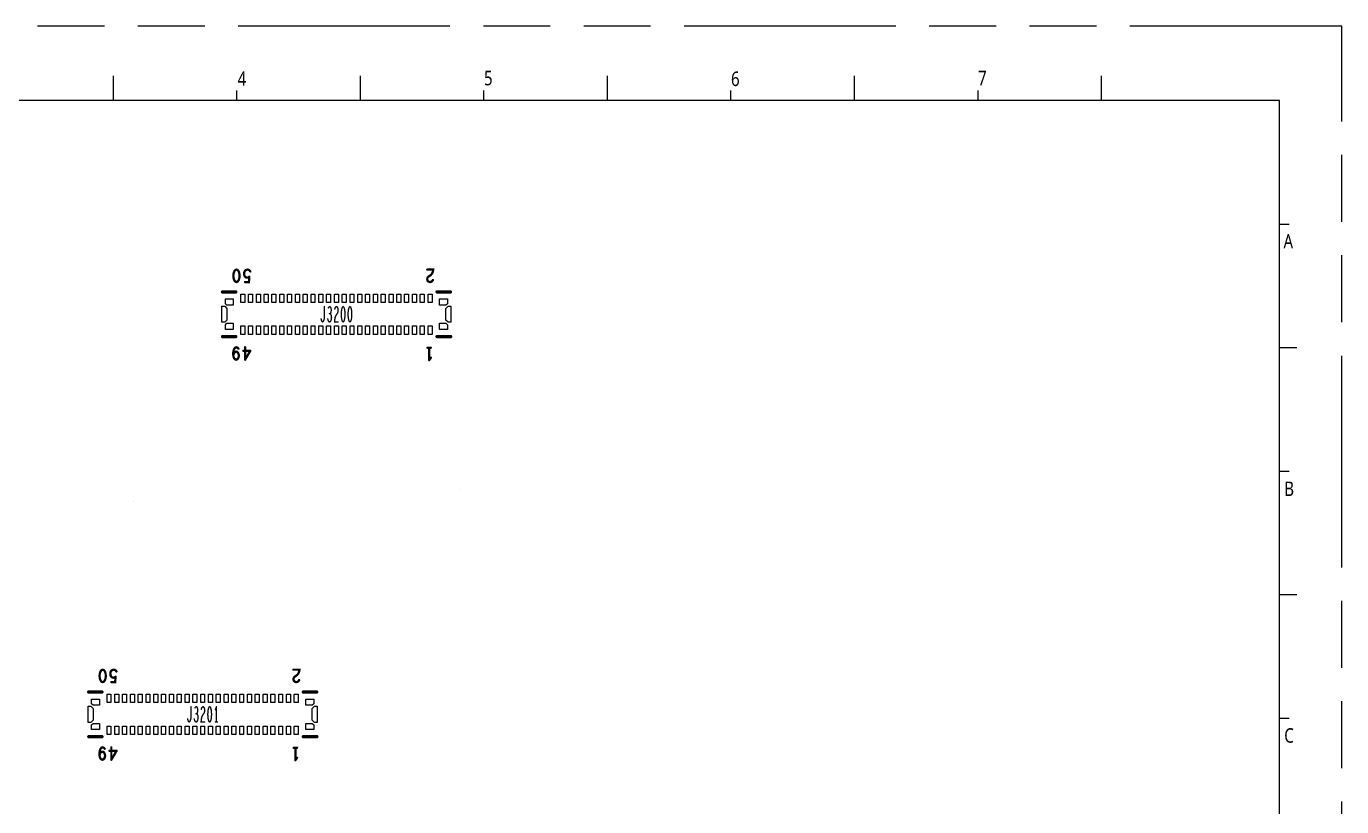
# Model space of a CAD drawing. Header units: millimetres. Extents: x 3194.1 to 3285, y -177.5 to -113.3.
# Drawn here: x 3226 to 3285, y -148.3 to -113.3 of the extents above; entities that cross this region are included whole.
import ezdxf

# ---------------------------------------------------------------- set-up
doc = ezdxf.new("R2010")
doc.units = ezdxf.units.MM
doc.linetypes.add('PHANTOM', pattern=[29.5, 9.5, -1.5, 3, -1.5, 3, -1.5, 9.5])
doc.layers.get('0').update_dxf_attribs({"lineweight": 25})
doc.layers.add('0PAPERF', color=2, linetype='PHANTOM', plot=False)
for name, color, linetype in [('a', 1, 'Continuous'), ('gbr-dxf', 7, 'Continuous'), ('gbr-outline-dxf', 2, 'Continuous'), ('鵬鼎', 5, 'Continuous')]:
    doc.layers.add(name, color=color, linetype=linetype)
doc.layers.add('DIM', color=100, linetype='Continuous', lineweight=15)
doc.styles.get("Standard").update_dxf_attribs({"font": 'simplex.shx', "width": 0.8, "height": 4})

# ---------------------------------------------------------------- blocks, each defined once
blk = doc.blocks.new('PAD_R1')
at = {"layer": 'a', "const_width": 0.5}
blk.add_lwpolyline([(0.25, 0, 1), (-0.25, 0, 1)], format="xyb", close=True, dxfattribs=at)

msp = doc.modelspace()

# ---------------------------------------------------------------- linework, layer by layer
for p, q in [((3229.922, -116.596), (3229.922, -115.487)), ((3241.003, -116.596), (3241.003, -115.487)), ((3252.084, -116.596), (3252.084, -115.487)), ((3263.165, -116.596), (3263.165, -115.487)), ((3274.246, -116.596), (3274.246, -115.487)), ((3235.463, -116.596), (3235.463, -116.152)), ((3246.544, -116.596), (3246.544, -116.152)), ((3257.625, -116.596), (3257.625, -116.152)), ((3268.706, -116.596), (3268.706, -116.152)), ((3282.225, -116.596), (3196.679, -116.596)), ((3282.225, -175.768), (3282.225, -116.596)), ((3282.225, -122.136), (3282.668, -122.136)), ((3282.225, -127.677), (3283, -127.677)), ((3282.225, -133.217), (3282.668, -133.217)), ((3282.225, -138.758), (3283, -138.758)), ((3282.225, -144.298), (3282.668, -144.298))]:
    msp.add_line(p, q)
at = {"layer": '0PAPERF'}
for p, q in [((3285.018, -113.27), (3194.13, -113.27)), ((3285.018, -177.541), (3285.018, -113.27))]:
    msp.add_line(p, q, dxfattribs=at)
at = {"layer": 'a'}
for points, const_width in [([(3235.443, -124.74), (3235.494, -124.721), (3235.532, -124.674), (3235.557, -124.618), (3235.576, -124.544), (3235.583, -124.46), (3235.576, -124.376), (3235.557, -124.302), (3235.532, -124.246), (3235.494, -124.199), (3235.443, -124.181), (3235.392, -124.199), (3235.354, -124.246), (3235.329, -124.302), (3235.31, -124.376), (3235.303, -124.46), (3235.31, -124.544), (3235.329, -124.618), (3235.354, -124.674), (3235.392, -124.721)], 0.102), ([(3240.229, -125.841), (3240.198, -125.864), (3240.175, -125.921), (3240.16, -125.99), (3240.149, -126.081), (3240.145, -126.184), (3240.149, -126.287), (3240.16, -126.378), (3240.175, -126.447), (3240.198, -126.504), (3240.229, -126.527), (3240.259, -126.504), (3240.282, -126.447), (3240.297, -126.378), (3240.309, -126.287), (3240.313, -126.184), (3240.309, -126.081), (3240.297, -125.99), (3240.282, -125.921), (3240.259, -125.864)], 0.06), ([(3240.534, -125.841), (3240.503, -125.864), (3240.48, -125.921), (3240.465, -125.99), (3240.454, -126.081), (3240.45, -126.184), (3240.454, -126.287), (3240.465, -126.378), (3240.48, -126.447), (3240.503, -126.504), (3240.534, -126.527), (3240.564, -126.504), (3240.587, -126.447), (3240.602, -126.378), (3240.614, -126.287), (3240.617, -126.184), (3240.614, -126.081), (3240.602, -125.99), (3240.587, -125.921), (3240.564, -125.864)], 0.06), ([(3229.443, -142.682), (3229.494, -142.663), (3229.532, -142.617), (3229.557, -142.561), (3229.576, -142.486), (3229.583, -142.402), (3229.576, -142.319), (3229.557, -142.244), (3229.532, -142.188), (3229.494, -142.142), (3229.443, -142.123), (3229.392, -142.142), (3229.354, -142.188), (3229.329, -142.244), (3229.31, -142.319), (3229.303, -142.402), (3229.31, -142.486), (3229.329, -142.561), (3229.354, -142.617), (3229.392, -142.663)], 0.102), ([(3234.242, -143.783), (3234.211, -143.806), (3234.188, -143.863), (3234.173, -143.932), (3234.162, -144.023), (3234.158, -144.126), (3234.162, -144.229), (3234.173, -144.32), (3234.188, -144.389), (3234.211, -144.446), (3234.242, -144.469), (3234.272, -144.446), (3234.295, -144.389), (3234.31, -144.32), (3234.322, -144.229), (3234.326, -144.126), (3234.322, -144.023), (3234.31, -143.932), (3234.295, -143.863), (3234.272, -143.806)], 0.06)]:
    msp.add_lwpolyline(points, close=True, dxfattribs=dict(at, const_width=const_width))
for points, const_width in [([(3236.065, -124.265), (3236.027, -124.218), (3235.983, -124.19), (3235.925, -124.181), (3235.868, -124.199), (3235.824, -124.237), (3235.792, -124.302), (3235.786, -124.376), (3235.798, -124.451), (3235.83, -124.498), (3235.875, -124.535), (3235.919, -124.544), (3235.964, -124.535), (3236.021, -124.498)], 0.102), ([(3236.021, -124.498), (3236.002, -124.74), (3235.83, -124.74)], 0.102), ([(3244.255, -124.646), (3244.217, -124.702), (3244.172, -124.73), (3244.121, -124.74), (3244.058, -124.721), (3244.013, -124.674), (3244.001, -124.618), (3244.007, -124.563), (3244.032, -124.516), (3244.159, -124.423), (3244.217, -124.358), (3244.255, -124.265), (3244.267, -124.181), (3244.001, -124.181)], 0.102), ([(3235.409, -125.182), (3234.817, -125.182)], 0.152), ([(3245.039, -125.182), (3244.444, -125.182)], 0.152), ([(3239.238, -126.39), (3239.257, -126.458), (3239.28, -126.504), (3239.307, -126.527), (3239.337, -126.504), (3239.36, -126.458), (3239.383, -126.39), (3239.391, -126.298), (3239.391, -125.841)], 0.06), ([(3239.535, -126.39), (3239.558, -126.47), (3239.589, -126.515), (3239.623, -126.527), (3239.653, -126.515), (3239.684, -126.458), (3239.703, -126.39), (3239.707, -126.321), (3239.699, -126.241), (3239.672, -126.184), (3239.646, -126.161), (3239.612, -126.161)], 0.06), ([(3239.646, -126.161), (3239.669, -126.127), (3239.688, -126.07), (3239.695, -126.001), (3239.688, -125.932), (3239.669, -125.875), (3239.634, -125.841), (3239.6, -125.852), (3239.566, -125.898)], 0.06), ([(3239.852, -125.955), (3239.874, -125.887), (3239.901, -125.852), (3239.932, -125.841), (3239.97, -125.864), (3239.996, -125.921), (3240.004, -125.99), (3240, -126.058), (3239.985, -126.115), (3239.909, -126.23), (3239.874, -126.31), (3239.852, -126.424), (3239.844, -126.527), (3240.004, -126.527)], 0.06), ([(3234.82, -127.185), (3235.409, -127.185)], 0.152), ([(3244.444, -127.185), (3245.049, -127.185)], 0.152), ([(3235.534, -127.728), (3235.489, -127.681), (3235.438, -127.663), (3235.387, -127.681), (3235.343, -127.737), (3235.311, -127.821), (3235.299, -127.905), (3235.299, -128.008), (3235.311, -128.091), (3235.343, -128.166), (3235.381, -128.203), (3235.426, -128.222), (3235.476, -128.203), (3235.514, -128.166), (3235.54, -128.11), (3235.553, -128.035), (3235.54, -127.97), (3235.508, -127.905), (3235.47, -127.868), (3235.426, -127.858), (3235.375, -127.877), (3235.337, -127.924), (3235.299, -128.008)], 0.102), ([(3236.067, -127.821), (3235.749, -127.821)], 0.102), ([(3235.832, -127.663), (3235.832, -128.222)], 0.102), ([(3235.832, -128.222), (3236.067, -127.821)], 0.102), ([(3244.162, -127.684), (3244.009, -127.684)], 0.102), ([(3244.085, -127.684), (3244.085, -128.243)], 0.102), ([(3244.085, -128.243), (3244.162, -128.131)], 0.102), ([(3230.065, -142.207), (3230.027, -142.16), (3229.983, -142.132), (3229.926, -142.123), (3229.869, -142.142), (3229.824, -142.179), (3229.792, -142.244), (3229.786, -142.319), (3229.799, -142.393), (3229.83, -142.44), (3229.875, -142.477), (3229.919, -142.486), (3229.964, -142.477), (3230.021, -142.44)], 0.102), ([(3238.255, -142.589), (3238.217, -142.645), (3238.172, -142.672), (3238.122, -142.682), (3238.058, -142.663), (3238.014, -142.617), (3238.001, -142.561), (3238.007, -142.505), (3238.033, -142.458), (3238.16, -142.365), (3238.217, -142.3), (3238.255, -142.207), (3238.268, -142.123), (3238.001, -142.123)], 0.102), ([(3230.021, -142.44), (3230.002, -142.682), (3229.83, -142.682)], 0.102), ([(3229.409, -143.125), (3228.817, -143.125)], 0.152), ([(3239.039, -143.125), (3238.444, -143.125)], 0.152), ([(3233.251, -144.332), (3233.27, -144.4), (3233.293, -144.446), (3233.32, -144.469), (3233.35, -144.446), (3233.373, -144.4), (3233.396, -144.332), (3233.403, -144.24), (3233.403, -143.783)], 0.06), ([(3233.659, -144.103), (3233.682, -144.069), (3233.701, -144.012), (3233.708, -143.943), (3233.701, -143.875), (3233.682, -143.818), (3233.647, -143.783), (3233.613, -143.795), (3233.579, -143.84)], 0.06), ([(3233.865, -143.898), (3233.887, -143.829), (3233.914, -143.795), (3233.945, -143.783), (3233.983, -143.806), (3234.009, -143.863), (3234.017, -143.932), (3234.013, -144), (3233.998, -144.058), (3233.922, -144.172), (3233.887, -144.252), (3233.865, -144.366), (3233.857, -144.469), (3234.017, -144.469)], 0.06), ([(3234.546, -143.783), (3234.501, -143.92)], 0.06), ([(3234.546, -144.469), (3234.546, -143.783)], 0.06), ([(3233.548, -144.332), (3233.571, -144.412), (3233.602, -144.458), (3233.636, -144.469), (3233.666, -144.458), (3233.697, -144.4), (3233.716, -144.332), (3233.72, -144.263), (3233.712, -144.183), (3233.685, -144.126), (3233.659, -144.103), (3233.624, -144.103)], 0.06), ([(3234.501, -144.469), (3234.592, -144.469)], 0.06), ([(3228.82, -145.128), (3229.409, -145.128)], 0.152), ([(3238.444, -145.128), (3239.05, -145.128)], 0.152), ([(3229.534, -145.67), (3229.489, -145.624), (3229.439, -145.605), (3229.388, -145.624), (3229.343, -145.68), (3229.312, -145.763), (3229.299, -145.847), (3229.299, -145.95), (3229.312, -146.034), (3229.343, -146.108), (3229.381, -146.145), (3229.426, -146.164), (3229.477, -146.145), (3229.515, -146.108), (3229.54, -146.052), (3229.553, -145.978), (3229.54, -145.913), (3229.508, -145.847), (3229.47, -145.81), (3229.426, -145.801), (3229.375, -145.819), (3229.337, -145.866), (3229.299, -145.95)], 0.102), ([(3230.067, -145.763), (3229.75, -145.763)], 0.102), ([(3229.832, -145.605), (3229.832, -146.164)], 0.102), ([(3229.832, -146.164), (3230.067, -145.763)], 0.102), ([(3238.162, -145.626), (3238.01, -145.626)], 0.102), ([(3238.086, -145.626), (3238.086, -146.185)], 0.102), ([(3238.086, -146.185), (3238.162, -146.073)], 0.102)]:
    msp.add_lwpolyline(points, dxfattribs=dict(at, const_width=const_width))
at = {"layer": 'gbr-dxf', "linetype": 'Continuous'}
for points in [[(3234.946, -125.709), (3234.946, -125.499), (3235.296, -125.499), (3235.296, -125.779), (3235.016, -125.779)], [(3235.638, -125.659), (3235.638, -125.278), (3235.815, -125.278), (3235.815, -125.659)], [(3235.988, -125.659), (3235.988, -125.278), (3236.165, -125.278), (3236.165, -125.659)], [(3236.337, -125.659), (3236.337, -125.278), (3236.515, -125.278), (3236.515, -125.659)], [(3236.687, -125.659), (3236.687, -125.278), (3236.865, -125.278), (3236.865, -125.659)], [(3237.037, -125.659), (3237.037, -125.278), (3237.215, -125.278), (3237.215, -125.659)], [(3237.387, -125.659), (3237.387, -125.278), (3237.565, -125.278), (3237.565, -125.659)], [(3237.737, -125.659), (3237.737, -125.278), (3237.915, -125.278), (3237.915, -125.659)], [(3238.087, -125.659), (3238.087, -125.278), (3238.265, -125.278), (3238.265, -125.659)], [(3238.437, -125.659), (3238.437, -125.278), (3238.615, -125.278), (3238.615, -125.659)], [(3238.787, -125.659), (3238.787, -125.278), (3238.965, -125.278), (3238.965, -125.659)], [(3239.137, -125.659), (3239.137, -125.278), (3239.315, -125.278), (3239.315, -125.659)], [(3239.487, -125.659), (3239.487, -125.278), (3239.665, -125.278), (3239.665, -125.659)], [(3239.837, -125.659), (3239.837, -125.278), (3240.015, -125.278), (3240.015, -125.659)], [(3240.187, -125.659), (3240.187, -125.278), (3240.365, -125.278), (3240.365, -125.659)], [(3240.537, -125.659), (3240.537, -125.278), (3240.715, -125.278), (3240.715, -125.659)], [(3240.887, -125.659), (3240.887, -125.278), (3241.065, -125.278), (3241.065, -125.659)], [(3241.238, -125.659), (3241.238, -125.278), (3241.415, -125.278), (3241.415, -125.659)], [(3241.588, -125.659), (3241.588, -125.278), (3241.765, -125.278), (3241.765, -125.659)], [(3241.937, -125.659), (3241.937, -125.278), (3242.115, -125.278), (3242.115, -125.659)], [(3242.287, -125.659), (3242.287, -125.278), (3242.465, -125.278), (3242.465, -125.659)], [(3242.638, -125.659), (3242.638, -125.278), (3242.815, -125.278), (3242.815, -125.659)], [(3242.988, -125.659), (3242.988, -125.278), (3243.165, -125.278), (3243.165, -125.659)], [(3243.338, -125.659), (3243.338, -125.278), (3243.515, -125.278), (3243.515, -125.659)], [(3243.687, -125.659), (3243.687, -125.278), (3243.865, -125.278), (3243.865, -125.659)], [(3244.037, -125.659), (3244.037, -125.278), (3244.215, -125.278), (3244.215, -125.659)], [(3244.556, -125.779), (3244.556, -125.499), (3244.906, -125.499), (3244.906, -125.709), (3244.836, -125.779)], [(3234.786, -126.544), (3234.786, -125.824), (3234.916, -125.824), (3235.016, -125.924), (3235.016, -126.444), (3234.916, -126.544)], [(3244.836, -126.444), (3244.836, -125.924), (3244.936, -125.824), (3245.066, -125.824), (3245.066, -126.544), (3244.936, -126.544)], [(3234.946, -126.869), (3234.946, -126.659), (3235.016, -126.589), (3235.296, -126.589), (3235.296, -126.869)], [(3235.638, -127.089), (3235.638, -126.708), (3235.815, -126.708), (3235.815, -127.089)], [(3235.988, -127.089), (3235.988, -126.708), (3236.165, -126.708), (3236.165, -127.089)], [(3236.337, -127.089), (3236.337, -126.708), (3236.515, -126.708), (3236.515, -127.089)], [(3236.687, -127.089), (3236.687, -126.708), (3236.865, -126.708), (3236.865, -127.089)], [(3237.037, -127.089), (3237.037, -126.708), (3237.215, -126.708), (3237.215, -127.089)], [(3237.387, -127.089), (3237.387, -126.708), (3237.565, -126.708), (3237.565, -127.089)], [(3237.737, -127.089), (3237.737, -126.708), (3237.915, -126.708), (3237.915, -127.089)], [(3238.087, -127.089), (3238.087, -126.708), (3238.265, -126.708), (3238.265, -127.089)], [(3238.437, -127.089), (3238.437, -126.708), (3238.615, -126.708), (3238.615, -127.089)], [(3238.787, -127.089), (3238.787, -126.708), (3238.965, -126.708), (3238.965, -127.089)], [(3239.137, -127.089), (3239.137, -126.708), (3239.315, -126.708), (3239.315, -127.089)], [(3239.487, -127.089), (3239.487, -126.708), (3239.665, -126.708), (3239.665, -127.089)], [(3239.837, -127.089), (3239.837, -126.708), (3240.015, -126.708), (3240.015, -127.089)], [(3240.187, -127.089), (3240.187, -126.708), (3240.365, -126.708), (3240.365, -127.089)], [(3240.537, -127.089), (3240.537, -126.708), (3240.715, -126.708), (3240.715, -127.089)], [(3240.888, -127.089), (3240.888, -126.708), (3241.065, -126.708), (3241.065, -127.089)], [(3241.237, -127.089), (3241.237, -126.708), (3241.415, -126.708), (3241.415, -127.089)], [(3241.587, -127.089), (3241.587, -126.708), (3241.765, -126.708), (3241.765, -127.089)], [(3241.938, -127.089), (3241.938, -126.708), (3242.115, -126.708), (3242.115, -127.089)], [(3242.288, -127.089), (3242.288, -126.708), (3242.465, -126.708), (3242.465, -127.089)], [(3242.637, -127.089), (3242.637, -126.708), (3242.815, -126.708), (3242.815, -127.089)], [(3242.988, -127.089), (3242.988, -126.708), (3243.165, -126.708), (3243.165, -127.089)], [(3243.338, -127.089), (3243.338, -126.708), (3243.515, -126.708), (3243.515, -127.089)], [(3243.687, -127.089), (3243.687, -126.708), (3243.865, -126.708), (3243.865, -127.089)], [(3244.037, -127.089), (3244.037, -126.708), (3244.215, -126.708), (3244.215, -127.089)], [(3244.556, -126.869), (3244.556, -126.589), (3244.836, -126.589), (3244.906, -126.659), (3244.906, -126.869)], [(3229.638, -143.602), (3229.638, -143.221), (3229.816, -143.221), (3229.816, -143.602)], [(3229.988, -143.602), (3229.988, -143.221), (3230.166, -143.221), (3230.166, -143.602)], [(3230.338, -143.602), (3230.338, -143.221), (3230.515, -143.221), (3230.515, -143.602)], [(3230.688, -143.602), (3230.688, -143.221), (3230.865, -143.221), (3230.865, -143.602)], [(3231.038, -143.602), (3231.038, -143.221), (3231.215, -143.221), (3231.215, -143.602)], [(3231.388, -143.602), (3231.388, -143.221), (3231.565, -143.221), (3231.565, -143.602)], [(3231.738, -143.602), (3231.738, -143.221), (3231.915, -143.221), (3231.915, -143.602)], [(3232.088, -143.602), (3232.088, -143.221), (3232.265, -143.221), (3232.265, -143.602)], [(3232.438, -143.602), (3232.438, -143.221), (3232.615, -143.221), (3232.615, -143.602)], [(3232.788, -143.602), (3232.788, -143.221), (3232.965, -143.221), (3232.965, -143.602)], [(3233.138, -143.602), (3233.138, -143.221), (3233.316, -143.221), (3233.316, -143.602)], [(3233.488, -143.602), (3233.488, -143.221), (3233.666, -143.221), (3233.666, -143.602)], [(3233.838, -143.602), (3233.838, -143.221), (3234.015, -143.221), (3234.015, -143.602)], [(3234.188, -143.602), (3234.188, -143.221), (3234.365, -143.221), (3234.365, -143.602)], [(3234.538, -143.602), (3234.538, -143.221), (3234.716, -143.221), (3234.716, -143.602)], [(3234.888, -143.602), (3234.888, -143.221), (3235.066, -143.221), (3235.066, -143.602)], [(3235.238, -143.602), (3235.238, -143.221), (3235.416, -143.221), (3235.416, -143.602)], [(3235.588, -143.602), (3235.588, -143.221), (3235.766, -143.221), (3235.766, -143.602)], [(3235.938, -143.602), (3235.938, -143.221), (3236.116, -143.221), (3236.116, -143.602)], [(3236.288, -143.602), (3236.288, -143.221), (3236.466, -143.221), (3236.466, -143.602)], [(3236.638, -143.602), (3236.638, -143.221), (3236.816, -143.221), (3236.816, -143.602)], [(3236.988, -143.602), (3236.988, -143.221), (3237.166, -143.221), (3237.166, -143.602)], [(3237.338, -143.602), (3237.338, -143.221), (3237.516, -143.221), (3237.516, -143.602)], [(3237.688, -143.602), (3237.688, -143.221), (3237.865, -143.221), (3237.865, -143.602)], [(3238.038, -143.602), (3238.038, -143.221), (3238.215, -143.221), (3238.215, -143.602)], [(3228.787, -144.486), (3228.787, -143.766), (3228.916, -143.766), (3229.017, -143.866), (3229.017, -144.386), (3228.916, -144.486)], [(3228.947, -143.651), (3228.947, -143.441), (3229.297, -143.441), (3229.297, -143.721), (3229.017, -143.721)], [(3238.557, -143.721), (3238.557, -143.441), (3238.907, -143.441), (3238.907, -143.651), (3238.837, -143.721)], [(3238.837, -144.386), (3238.837, -143.866), (3238.937, -143.766), (3239.067, -143.766), (3239.067, -144.486), (3238.937, -144.486)], [(3228.947, -144.811), (3228.947, -144.601), (3229.017, -144.531), (3229.297, -144.531), (3229.297, -144.811)], [(3238.557, -144.811), (3238.557, -144.531), (3238.837, -144.531), (3238.907, -144.601), (3238.907, -144.811)], [(3229.638, -145.032), (3229.638, -144.651), (3229.816, -144.651), (3229.816, -145.032)], [(3229.988, -145.032), (3229.988, -144.651), (3230.166, -144.651), (3230.166, -145.032)], [(3230.338, -145.032), (3230.338, -144.651), (3230.515, -144.651), (3230.515, -145.032)], [(3230.688, -145.032), (3230.688, -144.651), (3230.865, -144.651), (3230.865, -145.032)], [(3231.038, -145.032), (3231.038, -144.651), (3231.215, -144.651), (3231.215, -145.032)], [(3231.388, -145.032), (3231.388, -144.651), (3231.565, -144.651), (3231.565, -145.032)], [(3231.738, -145.032), (3231.738, -144.651), (3231.915, -144.651), (3231.915, -145.032)], [(3232.088, -145.032), (3232.088, -144.651), (3232.265, -144.651), (3232.265, -145.032)], [(3232.438, -145.032), (3232.438, -144.651), (3232.615, -144.651), (3232.615, -145.032)], [(3232.788, -145.032), (3232.788, -144.651), (3232.965, -144.651), (3232.965, -145.032)], [(3233.138, -145.032), (3233.138, -144.651), (3233.315, -144.651), (3233.315, -145.032)], [(3233.488, -145.032), (3233.488, -144.651), (3233.665, -144.651), (3233.665, -145.032)], [(3233.838, -145.032), (3233.838, -144.651), (3234.016, -144.651), (3234.016, -145.032)], [(3234.188, -145.032), (3234.188, -144.651), (3234.366, -144.651), (3234.366, -145.032)], [(3234.538, -145.032), (3234.538, -144.651), (3234.715, -144.651), (3234.715, -145.032)], [(3234.888, -145.032), (3234.888, -144.651), (3235.066, -144.651), (3235.066, -145.032)], [(3235.238, -145.032), (3235.238, -144.651), (3235.416, -144.651), (3235.416, -145.032)], [(3235.588, -145.032), (3235.588, -144.651), (3235.766, -144.651), (3235.766, -145.032)], [(3235.938, -145.032), (3235.938, -144.651), (3236.116, -144.651), (3236.116, -145.032)], [(3236.288, -145.032), (3236.288, -144.651), (3236.466, -144.651), (3236.466, -145.032)], [(3236.638, -145.032), (3236.638, -144.651), (3236.816, -144.651), (3236.816, -145.032)], [(3236.988, -145.032), (3236.988, -144.651), (3237.166, -144.651), (3237.166, -145.032)], [(3237.338, -145.032), (3237.338, -144.651), (3237.516, -144.651), (3237.516, -145.032)], [(3237.688, -145.032), (3237.688, -144.651), (3237.865, -144.651), (3237.865, -145.032)], [(3238.038, -145.032), (3238.038, -144.651), (3238.215, -144.651), (3238.215, -145.032)]]:
    msp.add_lwpolyline(points, close=True, dxfattribs=at)
at = {"layer": 'gbr-outline-dxf', "linetype": 'Continuous', "const_width": 0.000025}
msp.add_lwpolyline([(3226.926, -145.75), (3226.926, -138.368, -0.211094), (3227.089, -137.998), (3232.763, -132.832, 0.211095), (3232.926, -132.462), (3232.926, -124.559, -0.414217), (3233.426, -124.059), (3246.426, -124.059, -0.414217), (3246.926, -124.559), (3246.926, -132.462, -0.211094), (3246.763, -132.832), (3241.089, -137.998, 0.211095), (3240.926, -138.368), (3240.926, -147.126, -0.414217), (3240.426, -147.626), (3235.426, -147.626, -0.414217), (3234.926, -147.126), (3234.926, -146.75, 0.414217), (3234.426, -146.25), (3227.426, -146.25, -0.414217)], format="xyb", close=True, dxfattribs=at)

# ---------------------------------------------------------------- block references
at = {"layer": 'a'}
for p, xscale, yscale in [((3236.021, -124.498), 0.1016, 0.1016), ((3236.021, -124.498), 0.1016, 0.1016), ((3236.065, -124.265), 0.1016, 0.1016), ((3244.001, -124.181), 0.1016, 0.1016), ((3235.83, -124.74), 0.1016, 0.1016), ((3244.255, -124.646), 0.1016, 0.1016), ((3234.817, -125.182), 0.1524, 0.1524), ((3235.409, -125.182), 0.1524, 0.1524), ((3244.444, -125.182), 0.1524, 0.1524), ((3245.039, -125.182), 0.1524, 0.1524), ((3239.391, -125.841), 0.06, 0.06), ((3239.566, -125.898), 0.06, 0.06), ((3239.612, -126.161), 0.06, 0.06), ((3239.646, -126.161), 0.06, 0.06), ((3239.852, -125.955), 0.06, 0.06), ((3239.238, -126.39), 0.06, 0.06), ((3239.535, -126.39), 0.06, 0.06), ((3240.004, -126.527), 0.06, 0.06), ((3234.82, -127.185), 0.1524, 0.1524), ((3235.409, -127.185), 0.1524, 0.1524), ((3244.444, -127.185), 0.1524, 0.1524), ((3245.049, -127.185), 0.1524, 0.1524), ((3235.299, -128.008), 0.1016, 0.1016), ((3235.534, -127.728), 0.1016, 0.1016), ((3235.749, -127.821), 0.1016, 0.1016), ((3235.832, -127.663), 0.1016, 0.1016), ((3236.067, -127.821), 0.1016, 0.1016), ((3236.067, -127.821), 0.1016, 0.1016), ((3244.009, -127.684), 0.1016, 0.1016), ((3244.085, -127.684), 0.1016, 0.1016), ((3244.162, -127.684), 0.1016, 0.1016), ((3235.832, -128.222), 0.1016, 0.1016), ((3235.832, -128.222), 0.1016, 0.1016), ((3244.085, -128.243), 0.1016, 0.1016), ((3244.085, -128.243), 0.1016, 0.1016), ((3244.162, -128.131), 0.1016, 0.1016), ((3230.065, -142.207), 0.1016, 0.1016), ((3238.001, -142.123), 0.1016, 0.1016), ((3229.83, -142.682), 0.1016, 0.1016), ((3230.021, -142.44), 0.1016, 0.1016), ((3230.021, -142.44), 0.1016, 0.1016), ((3238.255, -142.589), 0.1016, 0.1016), ((3228.817, -143.125), 0.1524, 0.1524), ((3229.409, -143.125), 0.1524, 0.1524), ((3238.444, -143.125), 0.1524, 0.1524), ((3239.039, -143.125), 0.1524, 0.1524), ((3233.403, -143.783), 0.06, 0.06), ((3233.579, -143.84), 0.06, 0.06), ((3233.865, -143.898), 0.06, 0.06), ((3234.501, -143.92), 0.06, 0.06), ((3234.546, -143.783), 0.06, 0.06), ((3234.546, -143.783), 0.06, 0.06), ((3233.251, -144.332), 0.06, 0.06), ((3233.548, -144.332), 0.06, 0.06), ((3233.624, -144.103), 0.06, 0.06), ((3233.659, -144.103), 0.06, 0.06), ((3234.017, -144.469), 0.06, 0.06), ((3234.501, -144.469), 0.06, 0.06), ((3234.546, -144.469), 0.06, 0.06), ((3234.592, -144.469), 0.06, 0.06), ((3228.82, -145.128), 0.1524, 0.1524), ((3229.409, -145.128), 0.1524, 0.1524), ((3238.444, -145.128), 0.1524, 0.1524), ((3239.05, -145.128), 0.1524, 0.1524), ((3229.534, -145.67), 0.1016, 0.1016), ((3229.75, -145.763), 0.1016, 0.1016), ((3229.832, -145.605), 0.1016, 0.1016), ((3230.067, -145.763), 0.1016, 0.1016), ((3230.067, -145.763), 0.1016, 0.1016), ((3238.01, -145.626), 0.1016, 0.1016), ((3238.086, -145.626), 0.1016, 0.1016), ((3238.162, -145.626), 0.1016, 0.1016), ((3229.299, -145.95), 0.1016, 0.1016), ((3229.832, -146.164), 0.1016, 0.1016), ((3229.832, -146.164), 0.1016, 0.1016), ((3238.086, -146.185), 0.1016, 0.1016), ((3238.086, -146.185), 0.1016, 0.1016), ((3238.162, -146.073), 0.1016, 0.1016)]:
    msp.add_blockref('PAD_R1', p, dxfattribs=dict(at, xscale=xscale, yscale=yscale))

# ---------------------------------------------------------------- texts
at = {"layer": 'DIM', "char_height": 0.6503, "width": 0.39592, "attachment_point": 1}
for s, insert in [('{\\fMicrosoft JhengHei|b0|i0|c136|p0;\\C0;4}', (3235.496, -115.288)), ('{\\fMicrosoft JhengHei|b0|i0|c136|p0;\\C0;5}', (3246.544, -115.266)), ('{\\fMicrosoft JhengHei|b0|i0|c136|p0;\\C0;6}', (3257.625, -115.3)), ('{\\fMicrosoft JhengHei|b0|i0|c136|p0;\\C0;7}', (3268.706, -115.262))]:
    msp.add_mtext(s, dxfattribs=dict(at, insert=insert))
at = {"layer": '鵬鼎', "char_height": 0.6503, "width": 1.22663, "attachment_point": 1}
for s, insert in [('{\\fMicrosoft JhengHei|b0|i0|c136|p0;\\C0;A}', (3282.406, -122.584)), ('{\\fMicrosoft JhengHei|b0|i0|c136|p0;\\C0;B}', (3282.44, -133.686)), ('{\\fMicrosoft JhengHei|b0|i0|c136|p0;\\C0;C}', (3282.44, -144.749))]:
    msp.add_mtext(s, dxfattribs=dict(at, insert=insert))

doc.saveas('drawing.dxf')
